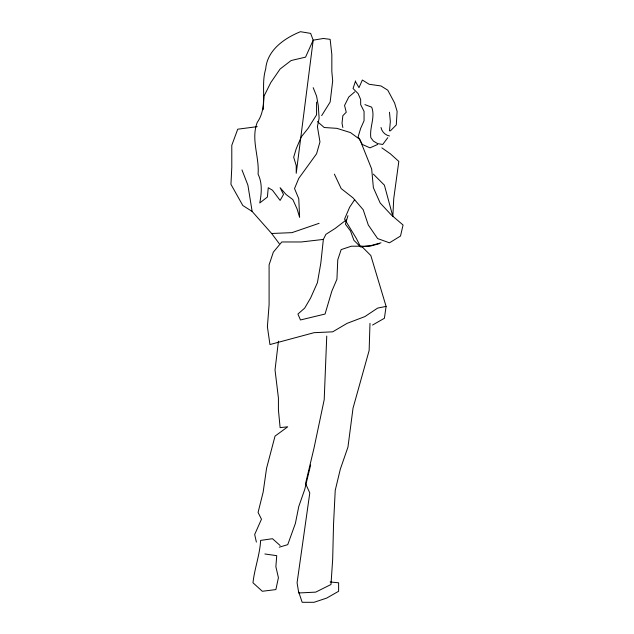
<?xml version="1.0" encoding="UTF-8"?>
<svg xmlns="http://www.w3.org/2000/svg" width="634" height="634" viewBox="0 0 634 634"><rect width="100%" height="100%" fill="white"/><g stroke="black" fill="none" stroke-linecap="round" stroke-linejoin="round"><path stroke-width="0.95" d="M369.987 323.356L369.139 350.491L353.035 408.145L347.947 447.144L340.315 469.192L335.228 490.383L333.532 524.302L332.684 559.061L330.988 584.493L315.732 592.124L298.772 592.972L297.077 582.797L309.796 492.927L305.556 483.599L314.036 447.992L324.204 399.666L326.748 336.075M392.882 215.679L393.73 198.727L398.818 161.416L390.338 153.793L381.858 147.857M263.165 109.698L264.013 96.138L270.789 82.571L280.117 69.003L291.141 60.523L305.556 57.139L313.188 40.18L310.644 33.396L300.468 31.7C284.341 38.222 267.168 50.157 265.701 69.003C260.209 86.581 268.507 106.33 257.23 122.417C250.699 139.432 259.504 156.812 258.078 174.136C262.484 183.274 261.58 193.299 259.774 202.967L267.397 197.031L268.245 187.704L272.485 190.248L280.117 200.423L283.509 194.487L280.117 187.704L286.053 194.487L292.837 199.575L297.077 208.903L299.62 217.375L298.772 198.727L294.533 188.552L298.772 178.376L316.58 153.793L319.964 141.921L317.42 126.657L319.116 118.178L318.268 105.466L316.58 96.138L313.188 87.658M389.49 130.897L390.338 121.57L389.49 112.242M346.251 219.919L335.228 228.398L325.9 234.334L323.356 239.422L320.812 263.165L317.42 282.661L310.644 297.925L304.708 308.1L297.925 314.036L300.468 319.964L325.052 314.036L331.836 291.141L336.923 279.269L337.771 259.774L341.163 249.598L351.339 246.206L369.987 246.206L379.314 243.662M278.421 341.163L275.029 369.987L278.421 397.97L278.421 409.841L280.117 427.641L287.749 426.793L275.029 436.121L266.549 468.344L263.165 492.079L258.078 512.431L261.47 519.214L254.686 534.47L256.382 542.102M361.515 246.206L370.835 255.534L386.098 306.404L384.402 318.268L372.53 325.052M310.644 464.952L304.708 489.535L298.772 506.495L295.381 523.454L287.749 544.646L279.269 547.19M347.947 215.679L345.403 224.159L350.491 230.942L353.883 240.27L359.819 246.206M355.579 80.875L353.035 88.506L358.123 93.594L360.667 99.53L360.667 104.618L364.059 111.394L364.059 120.722L360.667 128.353L358.123 136.833L362.363 144.465L369.987 147.857L377.618 144.465M321.66 115.634L330.14 102.074L332.684 80.875L331.836 71.547L331.836 54.595L330.14 39.332L323.356 38.484L313.188 40.18L296.229 173.288L296.229 165.656L293.685 157.184L296.229 148.705L301.316 136.833L308.1 128.353L316.58 114.786L316.58 102.074M354.731 199.575L349.643 207.207L344.555 219.071L356.427 238.574L360.667 247.054L371.683 245.358L381.01 242.814M390.338 130.897L396.274 124.961L397.122 111.394L394.578 102.922L387.794 90.202L381.01 85.962L369.139 84.267L362.363 80.027L358.971 87.658L355.579 81.723M387.794 137.681L382.706 144.465L377.618 143.617L373.378 141.073L370.835 137.681C369.345 127.283 375.526 117.258 371.683 107.162L364.907 104.618M354.731 91.898L348.795 96.986L344.555 105.466L346.251 112.242L342.859 115.634L342.011 123.265L342.859 127.505M319.116 223.311L291.989 232.638L271.637 233.486L252.142 211.447L242.814 205.511L230.942 184.312L231.79 167.352L231.79 145.313L237.726 129.201L257.23 126.657M386.098 306.404L377.618 308.1L364.907 316.58L347.099 323.356L332.684 331.836L314.036 332.684L269.941 344.555L267.397 326.748L269.093 304.708L269.093 264.861L273.333 252.142L281.813 241.966L301.316 241.966L323.356 239.422M330.14 581.949L338.619 582.797L338.619 591.276L326.748 598.06L314.036 602.3L302.164 602.3L298.772 592.124M264.861 553.973L276.725 555.669L275.877 566.693L278.421 577.709L275.877 589.58L262.317 591.276L252.99 582.797C254.503 568.468 259.861 554.94 260.622 540.406L272.485 538.71L280.117 545.494M317.42 121.57L324.204 127.505L336.923 128.353L350.491 132.593L359.819 139.377L371.683 169.048L373.378 187.704L380.162 202.967L391.186 214.831L403.058 225.007L400.514 236.03L389.49 242.814L377.618 238.574L368.299 225.007L363.211 209.751L353.035 197.879L341.163 188.552L334.38 174.136M373.378 174.136L384.402 185.16L392.882 216.527M271.637 233.486L279.269 243.662M241.966 169.896L247.902 185.16L252.142 211.447M389.49 135.985A10.81 10.81 0 0 1 381.01 127.505"/></g></svg>
